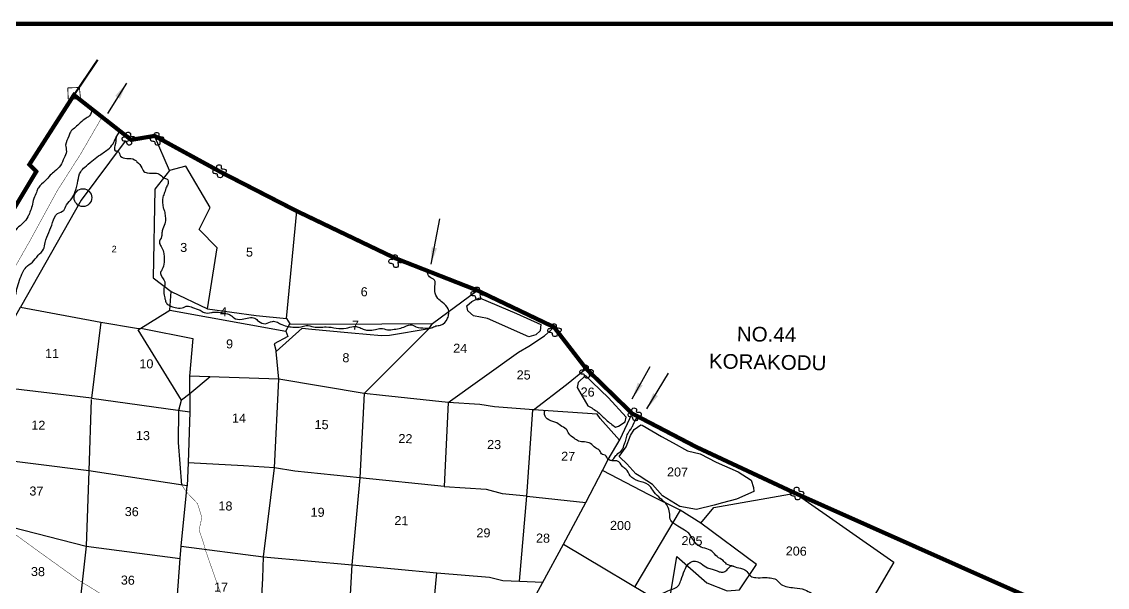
# Model space of a CAD drawing. Header units: feet. Extents: x 745555 to 752207, y 1625558 to 1632619.
# Drawn here: x 746917 to 749502, y 1631272 to 1632619 of the extents above; entities that cross this region are included whole.
import ezdxf

# ---------------------------------------------------------------- set-up
doc = ezdxf.new("R2010")
doc.units = ezdxf.units.FT
doc.header["$LTSCALE"] = 15
doc.header["$MEASUREMENT"] = 0
doc.linetypes.add('HIDDEN2', pattern=[0.1875, 0.125, -0.0625])
for name, color, linetype in [('HILL', 17, 'Continuous'), ('PAPER SIZE', 10, 'Continuous'), ('PLOT', 7, 'Continuous'), ('PLOT NO', 7, 'Continuous'), ('ROADS', 6, 'Continuous'), ('TANKS-STREAM', 4, 'Continuous'), ('TEXT', 1, 'Continuous'), ('VILLAGE STONES', 240, 'Continuous')]:
    doc.layers.add(name, color=color, linetype=linetype)
doc.layers.add('VILLAGE BOUNDRY', color=5, linetype='HIDDEN2', lineweight=100)
doc.styles.get("Standard").update_dxf_attribs({"font": 'arial.ttf'})
doc.dimstyles.get("Standard").update_dxf_attribs({"dimtxt": 0.18, "dimasz": 40, "dimexe": 0.18, "dimexo": 0.0625, "dimgap": 0.09, "dimtad": 0, "dimtih": 1, "dimtoh": 1, "dimdec": 4, "dimzin": 0, "dimdsep": 46, "dimtxsty": 'Standard', "dimcen": 0.09, "dimadec": 0, "dimazin": 0, "dimtfac": 1, "dimtdec": 4, "dimtofl": 0, "dimtmove": 0, "dimatfit": 3, "dimfxl": 1, "dimtolj": 1, "dimtzin": 0, "dimarcsym": 0})

msp = doc.modelspace()

# ---------------------------------------------------------------- linework, layer by layer
at = {"layer": 'HILL'}
for points in [[(747977.1, 1631942.4), (747988.6, 1631952.7), (748007.3, 1631961.7), (748095.2, 1631924.2), (748153.2, 1631898.1), (748151.2, 1631883.2), (748141.1, 1631873.7), (748124.5, 1631868.6), (748026.3, 1631912.2), (747992.3, 1631918.8), (747978.8, 1631930.7), (747977.1, 1631942.4)], [(748330.9, 1631653.7), (748337.8, 1631656), (748353.7, 1631666.2), (748356.4, 1631677.1), (748314.2, 1631723.4), (748275.6, 1631760.8), (748259, 1631776.9), (748241.7, 1631759.6), (748239.7, 1631748.1), (748244.8, 1631738.5), (748264.6, 1631704.6)], [(748394.5, 1631658.5), (748440.4, 1631631.5), (748467.8, 1631616.2), (748502.5, 1631597.5), (748532.8, 1631590), (748570.6, 1631570.2), (748623.1, 1631547.4), (748653.6, 1631527.5), (748659.8, 1631510.2), (748659.9, 1631500.6), (748618.9, 1631482.4), (748585.5, 1631473.2), (748565.6, 1631467.9), (748523.4, 1631457.3), (748484, 1631465), (748442.4, 1631490), (748418.8, 1631516.7), (748405.4, 1631525.6), (748387.5, 1631537.8), (748379.1, 1631542.7), (748358.1, 1631565.9), (748342, 1631581.4), (748339.2, 1631584.1), (748356.2, 1631606.9), (748366.3, 1631633.5), (748375, 1631647.8), (748391.5, 1631659.1), (748394.5, 1631658.5)]]:
    msp.add_lwpolyline(points, dxfattribs=at)
msp.add_spline([(748264.6, 1631704.6), (748289, 1631689.2), (748308.5, 1631670.8), (748330.9, 1631653.7)], degree=3, dxfattribs=at)
at = {"layer": 'PAPER SIZE', "color": 5, "const_width": 10}
msp.add_lwpolyline([(752201.5, 1632614.1), (745560.3, 1632614.1), (745560.3, 1625562.9), (752201.5, 1625562.9)], close=True, dxfattribs=at)
at = {"layer": 'PLOT'}
for points in [[(747177.5, 1632337.8), (747161.1, 1632331.2), (747058.4, 1632194.3), (746914.3, 1631939.7), (747104.9, 1631903.7), (747190.6, 1631889.1), (747204.3, 1631888.7), (747324.6, 1631864.6), (747316.5, 1631774.9), (747317.6, 1631690.4), (747312.9, 1631568.3), (747310.7, 1631513.5), (747076.4, 1631549.7), (746804.6, 1631583.4), (746815.3, 1631754.7), (746816, 1631765.1), (746914.3, 1631939.7)], [(747359.3, 1631935.1), (747377.8, 1632050.5), (747382.3, 1632080.9), (747339.1, 1632124.4), (747365.3, 1632176.8), (747307.9, 1632274.9), (747268.4, 1632264.7), (747233.3, 1632347.2)], [(747268.4, 1632264.7), (747268.4, 1632264.7), (747234.2, 1632220.6), (747230.2, 1632009.1), (747273.1, 1631976.8)], [(747571.6, 1632168.2), (747546.5, 1631912.7)], [(747298, 1631515.5), (747290.3, 1631617.4), (747291.4, 1631694), (747297.1, 1631717.5), (747194, 1631885.7), (747269.7, 1631931.9), (747273.1, 1631976.8), (747359.3, 1631935.1), (747475, 1631919.8), (747547.4, 1631912.7), (747555.5, 1631899.4), (747596.9, 1631898.9), (747774.5, 1631899.7), (747895.3, 1631900.3), (748001.4, 1631979.4)], [(747269.7, 1631931.9), (747546, 1631881.8), (747555.5, 1631899.4)], [(747104.9, 1631903.7), (747082.7, 1631723), (746815.3, 1631754.7)], [(747887.3, 1631888.7), (747732.6, 1631734), (747529.1, 1631767.9), (747316.5, 1631774.9)], [(747546, 1631881.8), (747550.5, 1631869.1), (747518.2, 1631852), (747522.4, 1631833.4), (747584.8, 1631889.2), (747607.6, 1631886.6), (747693.5, 1631879.1), (747702.2, 1631878.3), (747773.5, 1631872), (747793, 1631873), (747887.3, 1631888.7), (747895.3, 1631900.3)], [(748135.4, 1631694.7), (748042.6, 1631702), (748007.6, 1631707.7), (747932, 1631712.2), (748099.6, 1631832.2), (748124.8, 1631846.3), (748161.6, 1631871.4), (748184.4, 1631891.8)], [(747529.1, 1631767.9), (747522.4, 1631833.4)], [(748340.3, 1631622.7), (748294.6, 1631674.5), (748286.8, 1631684.3), (748135.4, 1631694.7), (748214.4, 1631755.2), (748260.6, 1631793.1)], [(747365.4, 1631773.3), (747317.1, 1631732.7), (747297.1, 1631717.5)], [(747483, 1631147.5), (747490.7, 1631294), (747492.8, 1631345.1), (747519.1, 1631556.5), (747529.1, 1631767.9)], [(747732.6, 1631734), (747722.1, 1631533), (747702.7, 1631325.8), (747692.6, 1631141.8), (747692.1, 1631133.9)], [(747932, 1631712.2), (747776.2, 1631729.3), (747732.6, 1631734)], [(747082.3, 1631719.3), (747076.4, 1631549.7), (747070.3, 1631369.9), (747050.6, 1631191.5), (747281.8, 1631166.7), (747294.3, 1631340.6), (747296.5, 1631369.8), (747310.7, 1631513.5)], [(747082.7, 1631723), (747317.6, 1631690.4)], [(747932, 1631712.2), (747922.7, 1631512.1), (748023.1, 1631506), (748060.6, 1631495.6), (748119.6, 1631490.4)], [(747145.9, 1630550.8), (747346.3, 1630535), (747553.4, 1630528.5), (747756.1, 1630511.7), (747866.6, 1630510.3), (747924.9, 1630509.5), (747955.5, 1630560.8), (747947, 1630695.5), (747957.2, 1630743.4), (747962.8, 1630761.9), (747996.1, 1630905.9), (748015.1, 1630962.6), (748055.2, 1631091.9), (748086.6, 1631153.3), (748156.7, 1631282.7), (748206.7, 1631375), (748260.3, 1631474.5), (748300.4, 1631551.8), (748313.5, 1631576.9), (748341.7, 1631625.2), (748370.5, 1631686)], [(748119.6, 1631489.5), (748133.7, 1631694.8)], [(747922.7, 1631512.1), (747722.1, 1631533), (747567.2, 1631549.1), (747519.1, 1631556.5), (747445.2, 1631561.5), (747312.9, 1631568.3)], [(748206.7, 1631375), (748457.3, 1631226.1), (748476.9, 1631345.4), (748548.2, 1631283.2), (748596.7, 1631263.6), (748625.8, 1631266.2), (748666.6, 1631326.5), (748533.7, 1631424.9), (748484.6, 1631455.7), (748411.3, 1631492.8), (748299.9, 1631550.7)], [(748533.7, 1631424.9), (748565.3, 1631462), (748758.8, 1631496.3)], [(748758.8, 1631496.3), (748993.9, 1631331.9), (748902.4, 1631175.7)], [(748101.9, 1631286.9), (748119.6, 1631489.5), (748260.3, 1631474.5)], [(748484.6, 1631455.7), (748376.7, 1631274)], [(746831.1, 1631431), (747070.3, 1631369.9), (747294.3, 1631340.6)], [(747296.5, 1631369.8), (747492.8, 1631345.1), (747704.1, 1631325.6), (747905.1, 1631306.8)], [(747887.5, 1631110.9), (747905.1, 1631306.8), (748031.1, 1631296.4), (748062.6, 1631288.7), (748101.9, 1631286.9), (748157.6, 1631284.4)]]:
    msp.add_lwpolyline(points, dxfattribs=at)
at = {"layer": 'ROADS', "linetype": 'HIDDEN2', "ltscale": 10, "const_width": 1}
for points in [[(746868.5, 1631978), (746936.7, 1632097.9), (747001.7, 1632217), (747057.9, 1632305.2), (747108.2, 1632392.1)], [(747297.1, 1631717.5), (747276.9, 1631750.4), (747256.5, 1631783.8), (747219.9, 1631843.4), (747213.2, 1631854.4), (747197.2, 1631880.5), (747194, 1631885.7)], [(747457.3, 1631133), (747435, 1631146.9), (747412.4, 1631194.8), (747376.5, 1631297.5), (747355.9, 1631356.3), (747348.7, 1631381.1), (747339.2, 1631408.4), (747345.8, 1631438.5), (747335.6, 1631471.5), (747309.3, 1631499), (747298, 1631515.5), (747292.8, 1631583.9), (747290.5, 1631613.9), (747290.8, 1631652.6), (747291.4, 1631689.7), (747297.1, 1631717.5), (747317.1, 1631732.7), (747341.2, 1631753), (747365.4, 1631773.3)], [(746894.3, 1631403.3), (746956.1, 1631358.4), (747051.6, 1631289.8), (747118.2, 1631248.8)]]:
    msp.add_lwpolyline(points, dxfattribs=at)
at = {"layer": 'TANKS-STREAM'}
for points in [[(747084.2, 1632410.9), (747078.2, 1632395.1), (747067.1, 1632387.2), (747052.8, 1632374.9), (747042.3, 1632365.7), (747032.9, 1632356.2), (747028.9, 1632346.2), (747021.5, 1632325.5), (747023.2, 1632309.8), (747018.1, 1632294.8), (747009, 1632276.7), (746996, 1632262.8), (746984.8, 1632253.3), (746972.8, 1632239.9), (746956.5, 1632223.9), (746953, 1632215.5), (746950.4, 1632209.5), (746944.5, 1632193.7), (746940.3, 1632176.3), (746935.1, 1632162.4), (746931.7, 1632154.6), (746919.5, 1632139), (746906.3, 1632127.3), (746894.4, 1632111.6), (746888.1, 1632102.1), (746882.2, 1632093.1), (746877.6, 1632083.3), (746872.7, 1632062.9), (746869.8, 1632055.4), (746862.9, 1632036.3), (746851.8, 1632021.4), (746840, 1632004.1), (746823.4, 1631987.5), (746814.6, 1631965.2), (746808.9, 1631936.4), (746801.3, 1631918.8), (746791.6, 1631905.8), (746779.8, 1631889.2), (746769.4, 1631879.9), (746760.2, 1631860.9), (746755.4, 1631835.1), (746755.5, 1631808.6), (746746.6, 1631785.9), (746735.1, 1631768.7), (746725.1, 1631754.1), (746725, 1631726.7), (746724.9, 1631704.7), (746725.9, 1631686.9), (746727.3, 1631672.4), (746727.6, 1631664.8), (746725.1, 1631655.5), (746721.4, 1631644.6), (746718.5, 1631631.8), (746718.4, 1631619.5), (746720.2, 1631597.5), (746719.4, 1631585.1), (746720.2, 1631572.5), (746716.1, 1631559.8), (746715.4, 1631550.2), (746714.7, 1631535.4), (746715.4, 1631524.6), (746718.8, 1631507.7), (746723, 1631498.2), (746722.5, 1631485.2), (746723.7, 1631477.2), (746724.6, 1631469.8), (746724.6, 1631446.3), (746726, 1631440.7), (746727.5, 1631434.1), (746732.8, 1631416.2), (746735.7, 1631405.7), (746740.2, 1631397.6), (746744.9, 1631384.6), (746750.8, 1631370.9), (746751.3, 1631358.6), (746753.2, 1631342.7), (746752.9, 1631330.1), (746755.9, 1631320), (746757.4, 1631307.5), (746763.8, 1631290.6), (746771.2, 1631272.7), (746774.5, 1631260.9), (746775.2, 1631249.5), (746774.6, 1631239.2), (746775.7, 1631220.8), (746777.2, 1631206.2), (746780.1, 1631186.7), (746785.2, 1631171.8), (746791.1, 1631159), (746791.4, 1631154.7), (746799.6, 1631141.7), (746803.2, 1631131.5), (746805.3, 1631119.3), (746808.5, 1631099.9), (746815, 1631083.8), (746822.4, 1631067.4), (746832.2, 1631044.7), (746838.4, 1631029), (746840.3, 1631004.5), (746841.7, 1630988.2), (746848.2, 1630972.5), (746857.8, 1630959.3), (746868.2, 1630940.2), (746870.6, 1630920.8), (746870.7, 1630891.2), (746874.9, 1630868.6), (746888, 1630849.5), (746895.3, 1630836.2), (746897.3, 1630802), (746898.3, 1630782.8), (746899.5, 1630754.4), (746902.7, 1630735.5), (746906.1, 1630722.5), (746914, 1630706.1), (746917.1, 1630695.3), (746915.6, 1630681.7), (746912, 1630662.2), (746911.1, 1630648.9), (746917.3, 1630630.6), (746922.7, 1630619.7), (746931.2, 1630603.8), (746933.4, 1630595.6), (746936.4, 1630581.2), (746937.5, 1630570.5), (746937.6, 1630556.5), (746932.8, 1630541.9), (746928.7, 1630527.7), (746926.6, 1630518.7), (746925.7, 1630505.1), (746925.1, 1630491.4), (746925.3, 1630479.4), (746929.3, 1630467.6), (746934.2, 1630446), (746933.2, 1630430.2), (746930.8, 1630417.3), (746923, 1630402.4), (746918.2, 1630387.2), (746909.8, 1630374.3), (746900.8, 1630357.9), (746896.4, 1630336), (746901.2, 1630306.8), (746900.2, 1630287.7), (746895.3, 1630271.4), (746889.7, 1630252.7), (746880.8, 1630235.1), (746875.3, 1630224.2), (746863.5, 1630197.5), (746863.1, 1630170.9), (746865.5, 1630145.3), (746858.4, 1630127.6), (746851, 1630109.7), (746837.5, 1630089.3), (746836.7, 1630086.2), (746827.2, 1630069.3), (746823.7, 1630052.3), (746820.9, 1630031.4), (746821.6, 1630012.6), (746817.8, 1629995.2), (746807.9, 1629975.5), (746797.3, 1629959.4), (746783.9, 1629946.1), (746774.7, 1629926.4), (746775.6, 1629898.3), (746775.6, 1629876.3), (746774.3, 1629860.3), (746769.1, 1629844.8), (746761.2, 1629822.9), (746751.5, 1629813.1), (746742.3, 1629795.5), (746739.9, 1629781.7), (746741.1, 1629768.9), (746740, 1629743.8), (746734.3, 1629720.8), (746728.4, 1629705), (746718.8, 1629686.7), (746712.5, 1629667.6), (746711.1, 1629648.4), (746709.7, 1629631.9), (746699.2, 1629617.2), (746685.5, 1629609.6), (746673.6, 1629596.3), (746669.2, 1629586.8), (746665.3, 1629570.5), (746655.2, 1629557.2), (746643.6, 1629544.3), (746625.7, 1629537.1), (746609.8, 1629524.6), (746605.1, 1629518.8), (746594.8, 1629500.5), (746586.4, 1629483.9), (746580.5, 1629473.4), (746574.5, 1629454), (746567.9, 1629440.2), (746554.5, 1629426.3), (746539.7, 1629414.1), (746525.7, 1629405.8), (746518.1, 1629381.8), (746510.2, 1629353.6), (746506.3, 1629331.6), (746501.7, 1629312.2), (746489.8, 1629303.8), (746471.8, 1629287.4), (746464.9, 1629278), (746465.1, 1629271.4), (746458.3, 1629248.1), (746459.9, 1629237), (746461.1, 1629224.8)], [(747027.1, 1630379), (747029.1, 1630393.3), (747039, 1630406.7), (747048.4, 1630424.8), (747052.9, 1630437.5), (747059.9, 1630450.1), (747058.8, 1630468), (747059.2, 1630493.3), (747055.9, 1630515.3), (747052.8, 1630534.4), (747059.4, 1630558.6), (747063.1, 1630572.8), (747065.4, 1630593.8), (747060, 1630610.3), (747047.2, 1630625.3), (747041.7, 1630652.7), (747038.7, 1630664.9), (747035.6, 1630685.7), (747033.1, 1630702.5), (747026.5, 1630714.9), (747011.2, 1630741.3), (746996.2, 1630760), (746991.3, 1630775.4), (746988, 1630801.9), (746993.6, 1630829.1), (746989.6, 1630847.3), (746974.9, 1630871.2), (746959.9, 1630894.8), (746945.4, 1630925.5), (746943.1, 1630946.4), (746947.5, 1630969.1), (746934.6, 1630995.4), (746907.9, 1631019.5), (746894, 1631040.5), (746890.9, 1631080.6), (746890.7, 1631100.2), (746873.2, 1631126.4), (746853.5, 1631157.1), (746844.7, 1631175.4), (746843, 1631209.5), (746844.9, 1631242.5), (746829, 1631277.4), (746819.1, 1631297.4), (746820.3, 1631321.3), (746817.4, 1631350.9), (746816.5, 1631364), (746807.4, 1631386), (746799.3, 1631408.5), (746796.7, 1631428.7), (746795.1, 1631452.9), (746797.5, 1631476.8), (746791.2, 1631488.5), (746781.7, 1631504), (746777.7, 1631531.9), (746780.1, 1631558.6), (746784.5, 1631570.2), (746788.8, 1631585.4), (746789.6, 1631601.1), (746787.4, 1631625), (746779.5, 1631643.9), (746775.9, 1631666.1), (746782.5, 1631686.8), (746787.2, 1631711.1), (746791.6, 1631737.2), (746792, 1631761.6), (746796.4, 1631787.9), (746814.4, 1631808.7), (746829, 1631828), (746839.7, 1631856), (746848.1, 1631884.8), (746861, 1631904.2), (746875.7, 1631917.8), (746894.6, 1631941.7), (746901.5, 1631963.2), (746905.3, 1631982.7), (746911.6, 1632003.6), (746919.6, 1632022.8), (746927.2, 1632034.3), (746942.2, 1632046.6), (746956.1, 1632062.8), (746968.9, 1632077.1), (746972.6, 1632093.7), (746981.3, 1632117.4), (746990.5, 1632141.1), (747002.3, 1632162.1), (747016.9, 1632169.9), (747023.7, 1632183.1), (747036.4, 1632198.2), (747044.4, 1632214.6), (747050.8, 1632240), (747057.4, 1632262), (747067, 1632272.4), (747084, 1632287.2), (747099.9, 1632299.4), (747122.1, 1632315), (747134.3, 1632328.6), (747141.3, 1632342.6), (747150.9, 1632358.6)], [(747141.7, 1632343.4), (747138.8, 1632323.6), (747139.4, 1632312), (747145.7, 1632310.7), (747152.3, 1632299), (747167, 1632293.6), (747185.7, 1632290.5), (747191.3, 1632285.8), (747203.1, 1632271.1), (747206.1, 1632264.8), (747216, 1632259.2), (747237.9, 1632258.2), (747243.8, 1632256.4), (747255.2, 1632247.6), (747263, 1632244.2), (747265.4, 1632234.2), (747261.5, 1632225.4), (747257.1, 1632212.7), (747253.2, 1632201.2), (747254, 1632176.2), (747256.7, 1632167.9), (747258.7, 1632155.3), (747258.5, 1632141.4), (747253.1, 1632126.2), (747250.7, 1632116), (747250, 1632107.8), (747244.6, 1632092.9), (747249, 1632083.7), (747254.5, 1632070.5), (747256, 1632058.3), (747256.1, 1632046.3), (747250.7, 1632028.5), (747247.4, 1632019.5), (747257.6, 1631999.4), (747255.6, 1631983.8), (747256.2, 1631968.2), (747258.9, 1631955.7), (747262.7, 1631947.6), (747270.5, 1631942.3), (747281.9, 1631938.5), (747298.7, 1631937.4), (747311.3, 1631942), (747323.2, 1631938.7), (747341.6, 1631931.8), (747351.2, 1631926.6), (747368.5, 1631926.6), (747372.3, 1631927.4), (747390, 1631926.5), (747396.9, 1631925.5), (747416.3, 1631919), (747422.1, 1631914), (747441.5, 1631910.6), (747472.3, 1631912.9), (747480.9, 1631906), (747497.1, 1631899.9), (747513.7, 1631905.5), (747525.9, 1631903.3), (747536.2, 1631897.7), (747552.1, 1631893.1), (747565.7, 1631891.6), (747581.6, 1631892.4), (747594.3, 1631895.5), (747611.8, 1631892.6), (747626.4, 1631891.5), (747642.1, 1631892.3), (747689.1, 1631889.2), (747707.2, 1631893.5), (747718.9, 1631892), (747729.9, 1631887), (747741, 1631884.6), (747759.5, 1631886.3), (747772.4, 1631888.9), (747787.6, 1631885.6), (747804.1, 1631886.6), (747819.8, 1631889.4), (747833.4, 1631894.8), (747850, 1631895.9), (747855.6, 1631892.6), (747878.2, 1631889.6), (747892.6, 1631889.8), (747902.9, 1631894.6), (747914, 1631896.6), (747931, 1631912.8), (747933.6, 1631924.5), (747932.7, 1631935.2), (747918.6, 1631950.2), (747908.1, 1631960.1), (747900.6, 1631976.8), (747900.8, 1631989.1), (747899.7, 1632003.5), (747888.1, 1632011.7), (747882.1, 1632026.2)], [(748322.9, 1631573.4), (748313.5, 1631576.9), (748306, 1631586.5), (748299.8, 1631588.3), (748293.2, 1631596.9), (748282.9, 1631604.6), (748271.3, 1631614.3), (748257, 1631618.5), (748243, 1631620.2), (748232.5, 1631627.1), (748219.3, 1631638.7), (748215.9, 1631646.1), (748203.1, 1631655.4), (748190.9, 1631663.6), (748171.7, 1631671.3), (748161.8, 1631683.7), (748162.5, 1631692.8)], [(748612, 1631322.6), (748595.4, 1631327.7), (748587, 1631335.7), (748572.9, 1631345.2), (748560.4, 1631358.1), (748543.4, 1631365.1), (748527.1, 1631372.1), (748514.6, 1631386.5), (748505.5, 1631400.8), (748494.8, 1631408.4), (748479.6, 1631418), (748462.3, 1631431.4), (748459.9, 1631446), (748456.4, 1631461.9), (748447.9, 1631474.3), (748433.7, 1631487.3), (748419.8, 1631503.5), (748409.1, 1631516.4), (748386.1, 1631525.3), (748365.8, 1631538), (748355.2, 1631553.8), (748347.1, 1631560.3), (748334.2, 1631573.1), (748322.6, 1631573.9), (748326.6, 1631578.8), (748333.6, 1631588), (748346, 1631598.8), (748351.9, 1631613.5), (748356.4, 1631625.4), (748359.8, 1631638), (748363.7, 1631644), (748369, 1631651.6), (748372.9, 1631659.5), (748383.3, 1631679.4)], [(748299.9, 1631130.4), (748304, 1631138.3), (748308.5, 1631142.9), (748316.3, 1631153.8), (748324.9, 1631156.7), (748340.6, 1631164.3), (748351.6, 1631177.1), (748363.6, 1631195), (748370.1, 1631203.5), (748379.2, 1631209.8), (748387.3, 1631216.4), (748392.9, 1631220.2), (748408.5, 1631230.7), (748416, 1631236.7), (748431.1, 1631254.6), (748441.9, 1631257.5), (748455.5, 1631264.2), (748470.6, 1631269.2), (748481.5, 1631277.7), (748487, 1631289.7), (748495.2, 1631311.9), (748498.6, 1631319.2), (748513, 1631333.7), (748524.4, 1631333.5), (748534.8, 1631328.6), (748549.7, 1631318.8), (748560.7, 1631315.8), (748570.9, 1631311.9), (748577.5, 1631309.4), (748586.9, 1631308.2), (748595.7, 1631312.8), (748607.6, 1631323.7), (748615.4, 1631321.2), (748633, 1631316.4), (748643.2, 1631309.9), (748653.2, 1631298.5), (748665, 1631295.4), (748685.6, 1631295.3), (748698.9, 1631294.9), (748713.3, 1631290.5), (748725.5, 1631279), (748740.2, 1631273.5), (748756.8, 1631271.1), (748781.7, 1631266.5), (748797.7, 1631258), (748814.9, 1631248.8), (748825.9, 1631242.3), (748833.1, 1631234.6), (748850.2, 1631231.9), (748869.6, 1631228.9), (748879.8, 1631229.2), (748888.2, 1631225.1), (748901, 1631204.7)]]:
    msp.add_spline(points, degree=3, dxfattribs=at)
at = {"layer": 'VILLAGE BOUNDRY', "lineweight": -2, "ltscale": 15}
for points, const_width in [([(747041.3, 1632444.6), (747097.8, 1632528.4)], 4.96), ([(746771.8, 1631962.7), (746944.5, 1632250.6), (746951.6, 1632262.2), (746935.2, 1632279.1), (747041.3, 1632444.6), (747041.3, 1632444.6), (747150.9, 1632358.6), (747177.5, 1632337.8), (747177.5, 1632337.8), (747233.3, 1632347.2), (747391.3, 1632260.8), (747391.3, 1632260.8), (747571.6, 1632168.2), (747805.6, 1632056.2), (748001.4, 1631979.4), (748184.4, 1631891.8), (748260.6, 1631793.1), (748370.5, 1631686), (748523.3, 1631606.3), (748758.8, 1631496.3), (749165.5, 1631315.2), (749449.6, 1631188.8), (749659.9, 1631134.8)], 10)]:
    msp.add_lwpolyline(points, dxfattribs=dict(at, const_width=const_width))
at = {"layer": 'VILLAGE STONES', "const_width": 2}
msp.add_lwpolyline([(747028.2, 1632434.8), (747057, 1632436.1), (747054.1, 1632462.5), (747026.5, 1632461.4), (747027.7, 1632434.7)], dxfattribs=at)
at = {"layer": 'VILLAGE STONES'}
msp.add_circle((747062.7, 1632200.1), 21.1, dxfattribs=at)
for points in [[(747165.7, 1632344.8), (747167.2, 1632355.3), (747175.8, 1632353.2), (747175.5, 1632347.3), (747186.3, 1632344.4), (747185.5, 1632336.8), (747177.4, 1632337.9), (747178.5, 1632328.4), (747168.6, 1632326.7), (747166, 1632333.9), (747157.9, 1632335.6), (747156.7, 1632343), (747165.8, 1632344.9)], [(747233.2, 1632344.1), (747234.7, 1632354.6), (747243.3, 1632352.6), (747243, 1632346.7), (747253.8, 1632343.8), (747253, 1632336.1), (747244.9, 1632337.2), (747246, 1632327.8), (747236.1, 1632326), (747233.5, 1632333.3), (747225.4, 1632335), (747224.2, 1632342.3), (747233.3, 1632344.3)], [(747381.9, 1632267.1), (747383.4, 1632277.6), (747392, 1632275.6), (747391.7, 1632269.7), (747402.5, 1632266.8), (747401.8, 1632259.1), (747393.6, 1632260.2), (747394.8, 1632250.8), (747384.8, 1632249.1), (747382.2, 1632256.3), (747374.1, 1632258), (747373, 1632265.4), (747382, 1632267.3)], [(747800.7, 1632053), (747802.2, 1632063.5), (747810.8, 1632061.4), (747810.5, 1632055.5), (747821.3, 1632052.6), (747820.5, 1632045), (747812.4, 1632046.1), (747813.5, 1632036.7), (747803.6, 1632034.9), (747801, 1632042.1), (747792.9, 1632043.9), (747791.7, 1632051.2), (747800.8, 1632053.2)], [(747996.5, 1631976.1), (747998, 1631986.6), (748006.5, 1631984.6), (748006.3, 1631978.7), (748017.1, 1631975.8), (748016.3, 1631968.1), (748008.2, 1631969.2), (748009.3, 1631959.8), (747999.4, 1631958.1), (747996.8, 1631965.3), (747988.7, 1631967), (747987.5, 1631974.4), (747996.6, 1631976.3)], [(748179.5, 1631888.6), (748180.9, 1631899.1), (748189.5, 1631897.1), (748189.3, 1631891.2), (748200.1, 1631888.3), (748199.3, 1631880.6), (748191.2, 1631881.7), (748192.3, 1631872.3), (748182.4, 1631870.5), (748179.8, 1631877.8), (748171.7, 1631879.5), (748170.5, 1631886.9), (748179.5, 1631888.8)], [(748255.7, 1631789.9), (748257.2, 1631800.4), (748265.8, 1631798.3), (748265.5, 1631792.4), (748276.3, 1631789.5), (748275.6, 1631781.9), (748267.4, 1631783), (748268.6, 1631773.6), (748258.6, 1631771.8), (748256, 1631779), (748247.9, 1631780.8), (748246.8, 1631788.1), (748255.8, 1631790.1)], [(748370.6, 1631688.2), (748372, 1631698.7), (748380.6, 1631696.6), (748380.3, 1631690.7), (748391.2, 1631687.8), (748390.4, 1631680.2), (748382.3, 1631681.3), (748383.4, 1631671.8), (748373.5, 1631670.1), (748370.9, 1631677.3), (748362.7, 1631679), (748361.6, 1631686.4), (748370.6, 1631688.4)], [(748757.2, 1631499.6), (748758.7, 1631510.1), (748767.3, 1631508.1), (748767, 1631502.2), (748777.8, 1631499.3), (748777.1, 1631491.7), (748768.9, 1631492.7), (748770.1, 1631483.3), (748760.1, 1631481.6), (748757.5, 1631488.8), (748749.4, 1631490.5), (748748.3, 1631497.9), (748757.3, 1631499.8)]]:
    msp.add_spline(points, degree=3, dxfattribs=at)

# ---------------------------------------------------------------- texts
at = {"layer": 'PAPER SIZE', "color": 5, "insert": (748412.1, 1631797.3), "char_height": 0.18, "attachment_point": 1}
msp.add_mtext('\\A1;', dxfattribs=at)
at = {"layer": 'PLOT NO'}
for s, height, p in [('3', 21.5, (747294.1, 1632070.9)), ('2', 15.2, (747131, 1632070.3)), ('2', 15.2, (747131.1, 1632070.2)), ('5', 21.5, (747450.8, 1632059.9)), ('6', 21.5, (747723.9, 1631965.4)), ('4', 21.5, (747389.1, 1631917.8)), ('7', 21.5, (747702.9, 1631886)), ('9', 21.5, (747403.3, 1631841.3)), ('11', 21.47, (746972.4, 1631818.8)), ('24', 21.47, (747944.2, 1631831)), ('10', 21.47, (747196.9, 1631794.1)), ('8', 21.5, (747680.3, 1631808.3)), ('25', 21.47, (748095.3, 1631767.5)), ('26', 21.47, (748247.6, 1631726.8)), ('14', 21.47, (747417.4, 1631664.7)), ('12', 21.47, (746939.6, 1631647.8)), ('15', 21.47, (747614.1, 1631649.2)), ('13', 21.47, (747188.7, 1631623.1)), ('22', 21.47, (747813.7, 1631615.9)), ('23', 21.47, (748025, 1631601.8)), ('27', 21.47, (748201.2, 1631573.7)), ('207', 21.47, (748453.3, 1631536.5)), ('37', 21.47, (746935, 1631490.9)), ('18', 21.47, (747385.2, 1631455.5)), ('36', 21.47, (747162.1, 1631442)), ('19', 21.47, (747604.6, 1631440.5)), ('21', 21.47, (747804.1, 1631420.6)), ('200', 21.47, (748317.5, 1631409.1)), ('29', 21.47, (747999.5, 1631391.5)), ('28', 21.47, (748141.3, 1631378.9)), ('205', 21.47, (748487.8, 1631372.8)), ('206', 21.47, (748736, 1631348.2)), ('38', 21.47, (746938.7, 1631299.2)), ('36', 21.47, (747152.7, 1631278.8)), ('17', 21.47, (747374.7, 1631262.2))]:
    msp.add_text(s, height=height, rotation=359.0512, dxfattribs=at).set_placement(p)
at = {"layer": 'TEXT'}
for s, p in [('NO.44', (748619.5, 1631858.3)), ('KORAKODU', (748553, 1631793.5))]:
    msp.add_text(s, height=35, rotation=359.0512, dxfattribs=at).set_placement(p)

# ---------------------------------------------------------------- leaders
at = {"layer": 'PAPER SIZE', "color": 5}
for points in [[(747166.5, 1632472.9), (747121.3, 1632400.6)], [(747891.7, 1632041.6), (747912.7, 1632150)], [(748370.3, 1631721.2), (748413, 1631797.7)], [(748405.5, 1631696.9), (748457.4, 1631782.3)]]:
    msp.add_leader(points, dimstyle='Standard', override={"dimgap": 0.09, "dimtad": 0}, dxfattribs=at)

doc.saveas('drawing.dxf')
